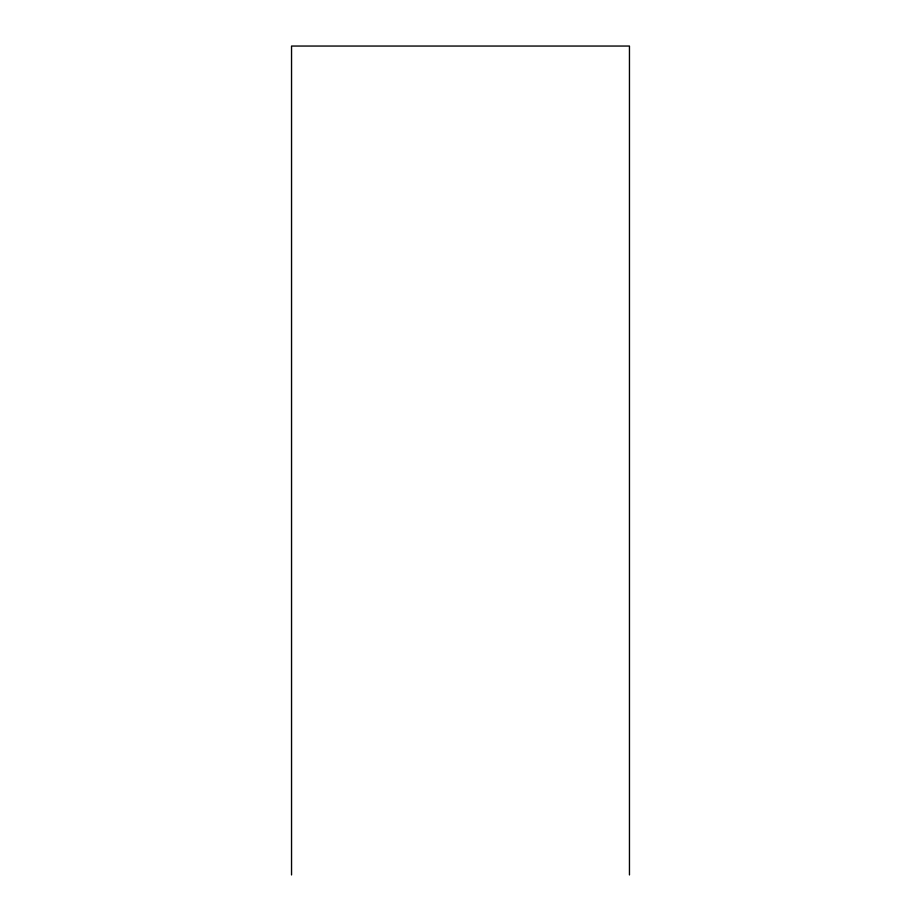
<?xml version="1.0" encoding="UTF-8"?>
<svg xmlns="http://www.w3.org/2000/svg" width="921" height="921" viewBox="0 0 921 921"><rect width="100%" height="100%" fill="white"/><g stroke="black" fill="none" stroke-linecap="round" stroke-linejoin="round"><path stroke-width="1.38" d="M629.457 874.95L629.457 46.05L291.543 46.05L291.543 874.95"/></g></svg>
